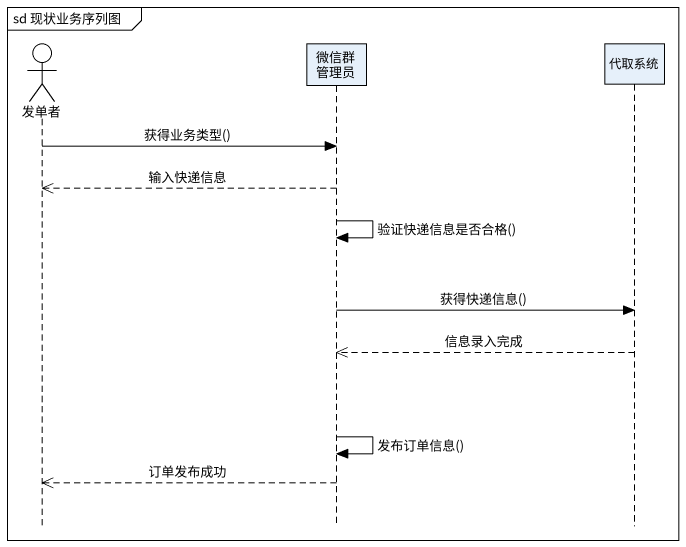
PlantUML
@startuml
mainframe sd 现状业务序列图
hide footbox
actor 发单者
participant 微信群管理员
participant 代取系统

发单者 -> 微信群管理员 : 获得业务类型()
微信群管理员 -->> 发单者 : 输入快递信息
微信群管理员 -> 微信群管理员 : 验证快递信息是否合格()
微信群管理员 -> 代取系统 : 获得快递信息()
代取系统 -->> 微信群管理员 : 信息录入完成
微信群管理员 -> 微信群管理员 : 发布订单信息()
微信群管理员 -->> 发单者 : 订单发布成功
@enduml
